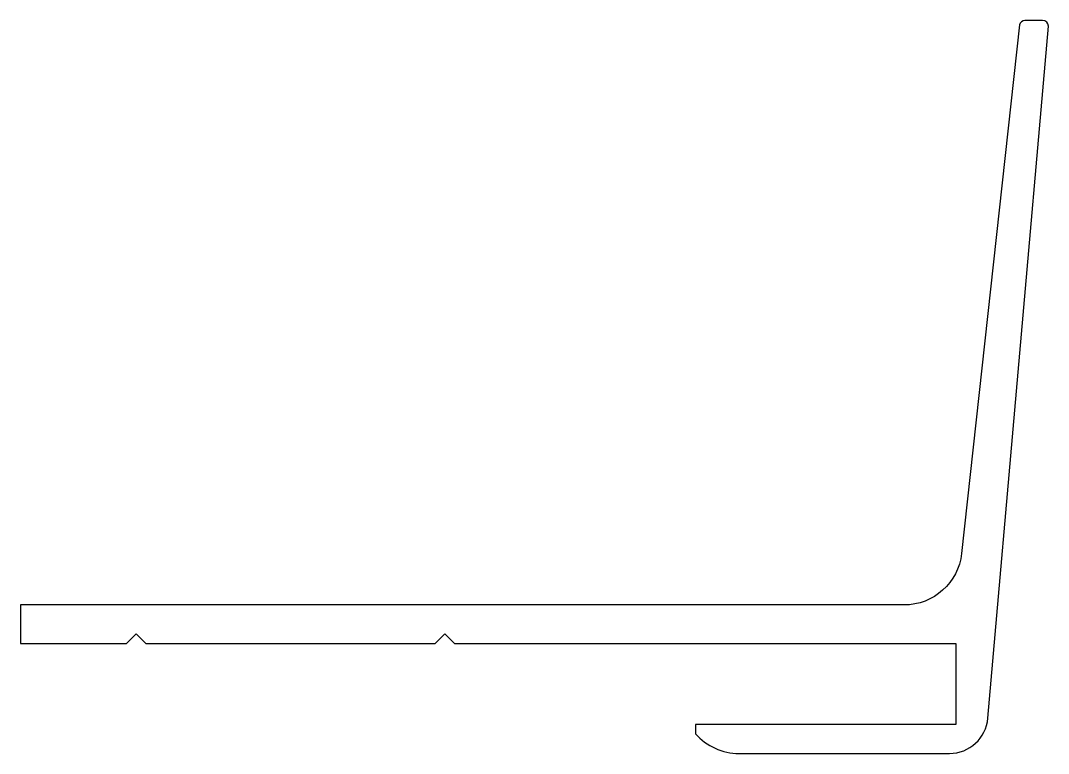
# Model space of a CAD drawing. Extents: x 219.8 to 273.1, y 231.2 to 269.2.
import ezdxf

# ---------------------------------------------------------------- set-up
doc = ezdxf.new("R2010")
doc.units = 0
doc.layers.add('ANA', color=220, linetype='CONTINUOUS')

msp = doc.modelspace()

# ---------------------------------------------------------------- linework, layer by layer
at = {"layer": 'ANA'}
msp.add_lwpolyline([(241.27, 236.905), (241.77, 237.405), (242.27, 236.905), (268.27, 236.905), (268.27, 232.705), (254.77, 232.705), (254.77, 232.229, 0.216163), (257.026, 231.205), (267.937, 231.205, 0.388879), (269.929, 233.031), (273.069, 268.915, 0.404969), (272.769, 269.205), (271.853, 269.205, 0.337035), (271.564, 268.985), (268.562, 241.579, -0.382609), (265.58, 238.905), (219.77, 238.905), (219.77, 236.905), (225.27, 236.905), (225.77, 237.405), (226.27, 236.905)], format="xyb", close=True, dxfattribs=at)

doc.saveas('drawing.dxf')
